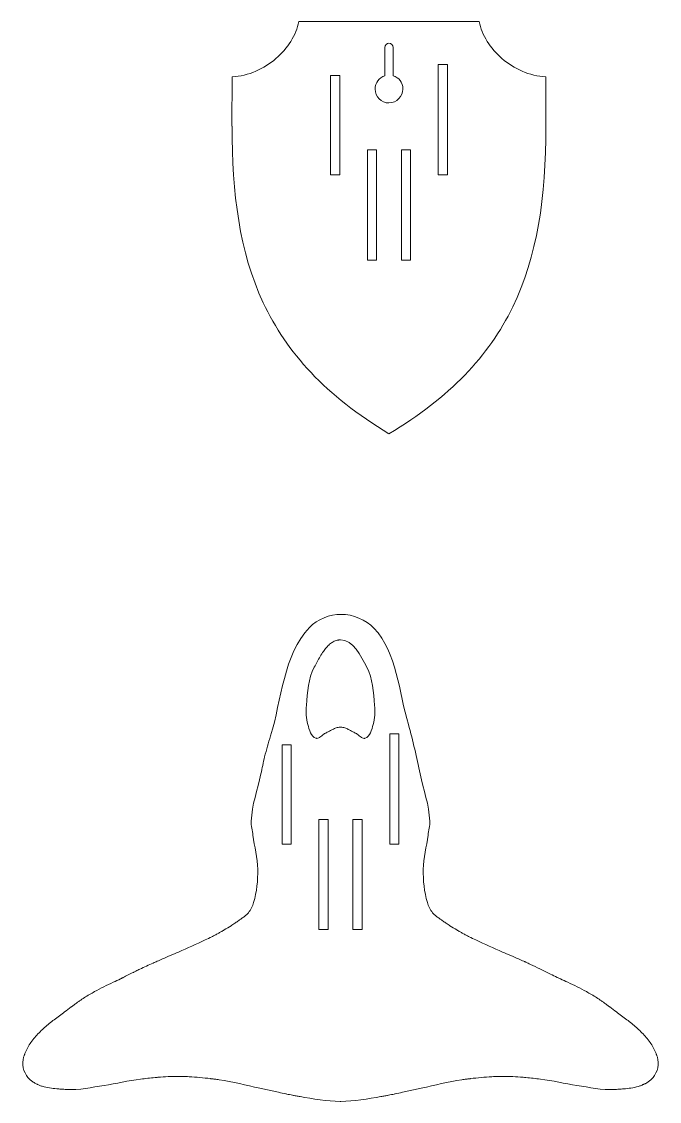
# Model space of a CAD drawing. Header units: centimetres. Extents: x 3.9 to 97.6, y -45.1 to 25.8.
# Drawn here: x 39.12 to 66.83, y -35.71 to 11.22 of the extents above; entities that cross this region are included whole.
import ezdxf

# ---------------------------------------------------------------- set-up
doc = ezdxf.new("R2010")
doc.units = ezdxf.units.CM
doc.header["$MEASUREMENT"] = 0
doc.layers.add('layer 1', color=7, linetype='Continuous')

msp = doc.modelspace()

# ---------------------------------------------------------------- linework, layer by layer
at = {"layer": 'layer 1', "color": 250, "lineweight": 0}
for points, knots in [([(49.62149, -1.00254), (50.63094, -3.16275), (52.32856, -5.03958), (55.08292, -6.70079), (55.08292, -6.70079), (57.72281, -5.10932), (59.41878, -3.3182), (60.45557, -1.18634), (60.45557, -1.18634), (61.52109, 1.00462), (61.90157, 3.57365), (61.90157, 6.6671), (61.90157, 6.6671), (61.90157, 6.6671), (61.90299, 6.6671), (61.90299, 6.6671), (61.90299, 6.6671), (61.90299, 6.6671), (61.89681, 8.81426), (61.89681, 8.81426), (61.89681, 8.81426), (61.18487, 8.85081), (60.51096, 9.16218), (59.99141, 9.60992), (59.99141, 9.60992), (59.48101, 10.0498), (59.11397, 10.62829), (58.99912, 11.21535), (58.99912, 11.21535), (58.99912, 11.21535), (51.16669, 11.21535), (51.16669, 11.21535), (51.16669, 11.21535), (51.05184, 10.6283), (50.68479, 10.0498), (50.1744, 9.60992), (50.1744, 9.60992), (49.65485, 9.16218), (48.98094, 8.85081), (48.269, 8.81426), (48.269, 8.81426), (48.269, 8.81426), (48.26283, 6.6671), (48.26283, 6.6671), (48.26283, 6.6671), (48.26283, 6.6671), (48.26424, 6.6671), (48.26424, 6.6671), (48.26424, 6.6671), (48.26424, 3.7491), (48.58589, 1.21366), (49.62149, -1.00254)], [0, 0, 0, 0, 0.07142857, 0.07142857, 0.07142857, 0.07142857, 0.14285714, 0.14285714, 0.14285714, 0.14285714, 0.21428571, 0.21428571, 0.21428571, 0.21428571, 0.28571429, 0.28571429, 0.28571429, 0.28571429, 0.35714286, 0.35714286, 0.35714286, 0.35714286, 0.42857143, 0.42857143, 0.42857143, 0.42857143, 0.5, 0.5, 0.5, 0.5, 0.57142857, 0.57142857, 0.57142857, 0.57142857, 0.64285714, 0.64285714, 0.64285714, 0.64285714, 0.71428571, 0.71428571, 0.71428571, 0.71428571, 0.78571429, 0.78571429, 0.78571429, 0.78571429, 0.85714286, 0.85714286, 0.85714286, 0.85714286, 1, 1, 1, 1]), ([(55.26378, 8.85792), (55.26378, 8.85792), (55.26378, 10.09119), (55.26378, 10.09119), (55.26378, 10.09119), (55.26378, 10.19066), (55.1824, 10.27205), (55.08292, 10.27205), (55.08292, 10.27205), (54.98347, 10.27205), (54.90207, 10.19066), (54.90207, 10.09119), (54.90207, 10.09119), (54.90207, 10.09119), (54.90207, 8.85792), (54.90207, 8.85792), (54.90207, 8.85792), (54.65751, 8.7811), (54.4801, 8.55264), (54.4801, 8.28271), (54.4801, 8.28271), (54.4801, 7.94979), (54.75, 7.67989), (55.08292, 7.67989), (55.08292, 7.67989), (55.41585, 7.67989), (55.68575, 7.98129), (55.68575, 8.28271), (55.68575, 8.28271), (55.68575, 8.58413), (55.50834, 8.7811), (55.26378, 8.85792)], [0, 0, 0, 0, 0.11111111, 0.11111111, 0.11111111, 0.11111111, 0.22222222, 0.22222222, 0.22222222, 0.22222222, 0.33333333, 0.33333333, 0.33333333, 0.33333333, 0.44444444, 0.44444444, 0.44444444, 0.44444444, 0.55555556, 0.55555556, 0.55555556, 0.55555556, 0.66666667, 0.66666667, 0.66666667, 0.66666667, 0.77777778, 0.77777778, 0.77777778, 0.77777778, 1, 1, 1, 1]), ([(57.62169, 9.35088), (57.62169, 9.35088), (57.62176, 4.5595), (57.62176, 4.5595), (57.62176, 4.5595), (57.62176, 4.5595), (57.2221, 4.5595), (57.2221, 4.5595), (57.2221, 4.5595), (57.2221, 4.5595), (57.22203, 9.35088), (57.22203, 9.35088), (57.22203, 9.35088), (57.22203, 9.35088), (57.62169, 9.35088), (57.62169, 9.35088)], [0, 0, 0, 0, 0.2, 0.2, 0.2, 0.2, 0.4, 0.4, 0.4, 0.4, 0.6, 0.6, 0.6, 0.6, 1, 1, 1, 1]), ([(52.94359, 4.5595), (52.94359, 4.5595), (52.54419, 4.5595), (52.54419, 4.5595), (52.54419, 4.5595), (52.54419, 4.5595), (52.54419, 8.8762), (52.54419, 8.8762), (52.54419, 8.8762), (52.54419, 8.8762), (52.94359, 8.8762), (52.94359, 8.8762), (52.94359, 8.8762), (52.94359, 8.8762), (52.94359, 4.5595), (52.94359, 4.5595)], [0, 0, 0, 0, 0.2, 0.2, 0.2, 0.2, 0.4, 0.4, 0.4, 0.4, 0.6, 0.6, 0.6, 0.6, 1, 1, 1, 1]), ([(54.54435, 5.63758), (54.54435, 5.63758), (54.54442, 0.8462), (54.54442, 0.8462), (54.54442, 0.8462), (54.54442, 0.8462), (54.14476, 0.8462), (54.14476, 0.8462), (54.14476, 0.8462), (54.14476, 0.8462), (54.14468, 5.63758), (54.14468, 5.63758), (54.14468, 5.63758), (54.14468, 5.63758), (54.54435, 5.63758), (54.54435, 5.63758)], [0, 0, 0, 0, 0.2, 0.2, 0.2, 0.2, 0.4, 0.4, 0.4, 0.4, 0.6, 0.6, 0.6, 0.6, 1, 1, 1, 1]), ([(56.02115, 5.63758), (56.02115, 5.63758), (56.02121, 0.8462), (56.02121, 0.8462), (56.02121, 0.8462), (56.02121, 0.8462), (55.62155, 0.8462), (55.62155, 0.8462), (55.62155, 0.8462), (55.62155, 0.8462), (55.62147, 5.63758), (55.62147, 5.63758), (55.62147, 5.63758), (55.62147, 5.63758), (56.02115, 5.63758), (56.02115, 5.63758)], [0, 0, 0, 0, 0.2, 0.2, 0.2, 0.2, 0.4, 0.4, 0.4, 0.4, 0.6, 0.6, 0.6, 0.6, 1, 1, 1, 1])]:
    msp.add_open_spline(points, degree=3, knots=knots, dxfattribs=at)
at = {"layer": 'layer 1', "lineweight": 9}
for points, knots in [([(60.98769, -29.6389), (60.98769, -29.6389), (60.991, -29.64045), (60.991, -29.64045), (60.991, -29.64045), (60.9764, -29.63398), (60.96173, -29.62751), (60.94707, -29.62102), (60.94707, -29.62102), (60.86636, -29.58561), (60.78559, -29.55034), (60.70462, -29.51538), (60.70462, -29.51538), (60.47339, -29.41553), (60.24169, -29.31668), (60.01026, -29.2173), (60.01026, -29.2173), (59.62148, -29.05001), (59.23364, -28.87991), (58.85256, -28.69552), (58.85256, -28.69552), (58.75794, -28.64976), (58.66378, -28.60313), (58.57017, -28.55541), (58.57017, -28.55541), (58.52346, -28.53162), (58.47696, -28.50749), (58.43053, -28.48322), (58.43053, -28.48322), (58.38416, -28.45895), (58.33806, -28.43422), (58.29203, -28.40941), (58.29203, -28.40941), (58.25215, -28.38771), (58.21234, -28.36588), (58.17287, -28.34351), (58.17287, -28.34351), (58.12312, -28.31539), (58.07365, -28.2868), (58.02457, -28.25767), (58.02457, -28.25767), (57.92576, -28.19907), (57.82822, -28.13844), (57.73177, -28.07605), (57.73177, -28.07605), (57.67723, -28.04077), (57.62309, -28.00488), (57.56928, -27.96845), (57.56928, -27.96845), (57.54718, -27.95351), (57.52522, -27.93844), (57.50325, -27.92337), (57.50325, -27.92337), (57.45641, -27.89119), (57.41004, -27.85841), (57.36374, -27.82543), (57.36374, -27.82543), (57.32967, -27.8013), (57.29527, -27.77757), (57.2608, -27.75392), (57.2608, -27.75392), (57.23897, -27.73898), (57.21734, -27.72384), (57.19591, -27.70849), (57.19591, -27.70849), (57.15739, -27.68099), (57.11954, -27.65239), (57.08351, -27.62164), (57.08351, -27.62164), (57.06377, -27.60474), (57.04458, -27.5871), (57.02619, -27.56865), (57.02619, -27.56865), (57.01707, -27.55953), (57.00821, -27.55013), (56.99956, -27.54046), (56.99956, -27.54046), (56.99084, -27.53093), (56.9826, -27.521), (56.97442, -27.511), (56.97442, -27.511), (56.87053, -27.3819), (56.79787, -27.22049), (56.74981, -27.06185), (56.74981, -27.06185), (56.61132, -26.60433), (56.56631, -26.10247), (56.57016, -25.6244), (56.57016, -25.6244), (56.57414, -25.13038), (56.71527, -24.6319), (56.77976, -24.14206), (56.77976, -24.14206), (56.80639, -23.93977), (56.86282, -23.73206), (56.85465, -23.52821), (56.85465, -23.52821), (56.82693, -22.83783), (56.58448, -22.15151), (56.43538, -21.47682), (56.43538, -21.47682), (56.27864, -20.76773), (56.13277, -20.032), (55.92629, -19.33568), (55.92629, -19.33568), (55.50871, -17.92722), (55.43855, -16.21048), (54.42901, -15.14322), (54.42901, -15.14322), (54.07896, -14.77323), (53.51586, -14.54606), (53.00657, -14.5443), (53.00657, -14.5443), (52.51471, -14.54261), (51.96851, -14.75735), (51.629, -15.11328), (51.629, -15.11328), (50.48773, -16.30984), (50.42426, -18.24963), (49.93706, -19.82984), (49.93706, -19.82984), (49.84548, -20.12697), (49.75998, -20.42964), (49.67893, -20.73528), (49.67893, -20.73528), (49.62432, -20.98443), (49.57154, -21.23221), (49.51746, -21.47682), (49.51746, -21.47682), (49.36836, -22.15151), (49.12591, -22.83783), (49.09819, -23.52821), (49.09819, -23.52821), (49.09002, -23.73206), (49.14645, -23.93977), (49.17309, -24.14206), (49.17309, -24.14206), (49.23757, -24.6319), (49.3787, -25.13038), (49.38269, -25.6244), (49.38269, -25.6244), (49.38654, -26.10247), (49.34152, -26.60433), (49.20303, -27.06185), (49.20303, -27.06185), (49.15504, -27.22049), (49.08231, -27.3819), (48.97842, -27.511), (48.97842, -27.511), (48.97025, -27.521), (48.962, -27.53093), (48.95335, -27.54046), (48.95335, -27.54046), (48.94463, -27.55013), (48.93577, -27.55953), (48.92665, -27.56865), (48.92665, -27.56865), (48.90833, -27.5871), (48.88914, -27.60474), (48.86933, -27.62164), (48.86933, -27.62164), (48.8333, -27.65239), (48.79546, -27.68099), (48.75693, -27.70849), (48.75693, -27.70849), (48.73537, -27.7237), (48.71374, -27.73884), (48.69204, -27.75392), (48.69204, -27.75392), (48.65764, -27.77757), (48.62317, -27.8013), (48.5891, -27.82543), (48.5891, -27.82543), (48.54287, -27.85841), (48.49643, -27.89119), (48.44959, -27.92337), (48.44959, -27.92337), (48.42763, -27.93837), (48.40559, -27.95344), (48.38356, -27.96845), (48.38356, -27.96845), (48.32976, -28.00488), (48.27561, -28.04077), (48.22107, -28.07605), (48.22107, -28.07605), (48.12462, -28.13844), (48.02708, -28.19907), (47.92833, -28.25767), (47.92833, -28.25767), (47.87919, -28.2868), (47.82972, -28.31539), (47.78004, -28.34351), (47.78004, -28.34351), (47.7405, -28.36588), (47.70069, -28.38771), (47.66081, -28.40941), (47.66081, -28.40941), (47.61478, -28.43422), (47.56868, -28.45895), (47.52231, -28.48322), (47.52231, -28.48322), (47.47588, -28.50749), (47.42938, -28.53162), (47.38267, -28.55541), (47.38267, -28.55541), (47.28906, -28.60313), (47.19491, -28.64976), (47.10028, -28.69552), (47.10028, -28.69552), (46.7192, -28.87991), (46.33143, -29.05001), (45.94258, -29.2173), (45.94258, -29.2173), (45.71115, -29.31668), (45.47945, -29.41553), (45.24822, -29.51538), (45.24822, -29.51538), (45.16731, -29.55034), (45.08654, -29.58561), (45.00577, -29.62102), (45.00577, -29.62102), (44.94819, -29.6465), (44.8906, -29.67197), (44.83301, -29.69746), (44.83301, -29.69746), (44.64058, -29.78326), (44.4491, -29.8711), (44.25916, -29.96243), (44.25916, -29.96243), (44.20252, -29.98968), (44.14602, -30.01727), (44.08965, -30.04518), (44.08965, -30.04518), (44.05214, -30.06374), (44.01475, -30.08252), (43.97738, -30.10139), (43.97738, -30.10139), (43.82881, -30.17671), (43.68032, -30.25234), (43.53243, -30.32893), (43.53243, -30.32893), (43.52101, -30.33482), (43.50965, -30.34073), (43.49829, -30.34662), (43.49829, -30.34662), (43.49823, -30.34665), (43.49816, -30.34667), (43.49809, -30.3467), (43.49809, -30.3467), (43.47227, -30.35871), (43.44645, -30.3708), (43.42063, -30.38284), (43.42063, -30.38284), (43.31587, -30.43155), (43.21137, -30.48064), (43.10694, -30.53004), (43.10694, -30.53004), (42.83293, -30.65994), (42.56061, -30.79375), (42.29484, -30.93984), (42.29484, -30.93984), (42.14418, -31.02261), (41.99582, -31.10931), (41.8507, -31.20146), (41.8507, -31.20146), (41.77858, -31.24729), (41.70727, -31.29444), (41.63698, -31.34311), (41.63698, -31.34311), (41.60197, -31.36737), (41.56723, -31.39206), (41.53269, -31.41706), (41.53269, -31.41706), (41.49125, -31.44703), (41.45043, -31.47779), (41.40988, -31.50886), (41.40988, -31.50886), (41.37689, -31.53413), (41.34391, -31.5594), (41.31065, -31.58438), (41.31065, -31.58438), (41.30085, -31.59177), (41.29105, -31.59916), (41.28118, -31.60655), (41.28118, -31.60655), (41.18567, -31.67824), (41.08943, -31.74897), (40.99318, -31.81967), (40.99318, -31.81967), (40.84123, -31.93133), (40.68936, -32.04307), (40.54005, -32.15832), (40.54005, -32.15832), (40.46861, -32.2135), (40.3977, -32.26947), (40.32781, -32.32663), (40.32781, -32.32663), (40.18973, -32.43956), (40.05508, -32.55707), (39.92775, -32.68209), (39.92775, -32.68209), (39.79831, -32.80914), (39.67624, -32.94414), (39.56802, -33.08973), (39.56802, -33.08973), (39.46346, -33.23034), (39.37194, -33.38107), (39.30165, -33.54179), (39.30165, -33.54179), (39.29307, -33.56175), (39.28448, -33.58171), (39.27651, -33.60193), (39.27651, -33.60193), (39.26988, -33.61878), (39.26333, -33.63568), (39.2571, -33.65265), (39.2571, -33.65265), (39.25204, -33.66662), (39.24704, -33.68059), (39.2423, -33.69469), (39.2423, -33.69469), (39.24129, -33.69778), (39.24021, -33.70087), (39.2392, -33.70396), (39.2392, -33.70396), (39.23264, -33.72368), (39.22635, -33.74348), (39.22047, -33.76339), (39.22047, -33.76339), (39.21453, -33.78338), (39.20898, -33.80346), (39.20371, -33.82364), (39.20371, -33.82364), (39.19736, -33.84798), (39.19175, -33.87248), (39.18634, -33.89706), (39.18634, -33.89706), (39.12341, -34.1904), (39.25893, -34.55339), (39.47833, -34.75803), (39.47833, -34.75803), (39.49665, -34.7749), (39.51537, -34.79138), (39.53484, -34.8069), (39.53484, -34.8069), (39.55424, -34.82238), (39.57411, -34.83718), (39.59445, -34.85128), (39.59445, -34.85128), (39.63872, -34.88181), (39.68516, -34.90903), (39.73322, -34.93316), (39.73322, -34.93316), (39.75086, -34.9419), (39.7685, -34.95043), (39.78648, -34.95842), (39.78648, -34.95842), (39.79608, -34.96267), (39.80567, -34.96687), (39.81534, -34.97094), (39.81534, -34.97094), (39.8173, -34.97176), (39.81926, -34.97255), (39.82122, -34.97334), (39.82122, -34.97334), (39.82251, -34.974), (39.82379, -34.97467), (39.82507, -34.9753), (39.82507, -34.9753), (39.84305, -34.98425), (39.86123, -34.99262), (39.87962, -35.00072), (39.87962, -35.00072), (39.92477, -35.02044), (39.971, -35.03761), (40.01797, -35.05263), (40.01797, -35.05263), (40.12295, -35.08619), (40.23096, -35.10926), (40.33978, -35.12645), (40.33978, -35.12645), (40.44258, -35.14269), (40.54627, -35.15359), (40.64995, -35.16225), (40.64995, -35.16225), (40.71004, -35.16727), (40.7702, -35.1715), (40.83035, -35.17545), (40.83035, -35.17545), (40.91362, -35.18092), (40.99689, -35.18612), (41.0801, -35.19225), (41.0801, -35.19225), (41.61799, -35.23262), (42.17054, -35.0874), (42.70464, -35.01255), (42.70464, -35.01255), (43.23077, -34.93886), (43.76447, -34.80703), (44.29188, -34.74306), (44.29188, -34.74306), (44.50046, -34.71785), (44.70925, -34.69368), (44.91851, -34.67396), (44.91851, -34.67396), (44.94839, -34.6713), (44.97827, -34.66863), (45.00821, -34.66596), (45.00821, -34.66596), (45.05802, -34.66158), (45.10784, -34.65741), (45.15772, -34.65329), (45.15772, -34.65329), (45.3027, -34.64207), (45.44782, -34.63336), (45.59314, -34.62821), (45.59314, -34.62821), (45.65262, -34.62612), (45.7121, -34.62465), (45.77164, -34.6238), (45.77164, -34.6238), (45.82241, -34.62306), (45.87317, -34.623), (45.92393, -34.62327), (45.92393, -34.62327), (46.00233, -34.62393), (46.08074, -34.62524), (46.15908, -34.62768), (46.15908, -34.62768), (46.23789, -34.63013), (46.3167, -34.63339), (46.39551, -34.6375), (46.39551, -34.6375), (46.5538, -34.64577), (46.71197, -34.65733), (46.86993, -34.67172), (46.86993, -34.67172), (47.02133, -34.68551), (47.17247, -34.70187), (47.3234, -34.72045), (47.3234, -34.72045), (47.33103, -34.72141), (47.33874, -34.72239), (47.34644, -34.72333), (47.34644, -34.72333), (47.35394, -34.72408), (47.36145, -34.72484), (47.36895, -34.7256), (47.36895, -34.7256), (47.41775, -34.73057), (47.46649, -34.73593), (47.51529, -34.74156), (47.51529, -34.74156), (47.57896, -34.74889), (47.64256, -34.757), (47.70603, -34.7655), (47.70603, -34.7655), (48.2938, -34.84505), (48.88488, -35.01105), (49.46542, -35.13234), (49.46542, -35.13234), (49.55612, -35.15143), (49.64676, -35.17083), (49.73727, -35.19079), (49.73727, -35.19079), (49.9199, -35.23103), (50.10219, -35.27243), (50.28468, -35.31299), (50.28468, -35.31299), (50.39188, -35.33678), (50.49908, -35.36019), (50.60655, -35.38285), (50.60655, -35.38285), (50.61081, -35.38375), (50.63183, -35.38815), (50.64176, -35.39024), (50.64176, -35.39024), (50.72254, -35.40722), (50.80628, -35.42403), (50.88874, -35.44009), (50.88874, -35.44009), (50.94349, -35.4507), (50.99831, -35.46095), (51.05312, -35.47087), (51.05312, -35.47087), (51.1078, -35.48075), (51.16249, -35.4901), (51.21724, -35.49918), (51.21724, -35.49918), (51.78939, -35.59328), (52.38182, -35.70974), (52.96162, -35.70882), (52.96162, -35.70882), (52.96162, -35.70882), (52.9619, -35.70882), (52.9619, -35.70882), (52.9619, -35.70882), (52.96789, -35.70879), (52.97388, -35.70874), (52.97987, -35.70868), (52.97987, -35.70868), (52.98365, -35.70874), (52.98744, -35.70876), (52.99122, -35.70882), (52.99122, -35.70882), (53.57102, -35.70974), (54.16352, -35.59328), (54.73561, -35.49918), (54.73561, -35.49918), (54.79036, -35.4901), (54.8451, -35.48075), (54.89972, -35.47087), (54.89972, -35.47087), (54.9546, -35.46095), (55.00942, -35.4507), (55.06417, -35.44009), (55.06417, -35.44009), (55.14656, -35.42403), (55.23037, -35.40722), (55.31114, -35.39024), (55.31114, -35.39024), (55.32284, -35.38778), (55.34041, -35.38409), (55.34636, -35.38285), (55.34636, -35.38285), (55.45376, -35.36019), (55.56103, -35.33678), (55.66816, -35.31299), (55.66816, -35.31299), (55.85065, -35.27243), (56.03301, -35.23103), (56.21557, -35.19079), (56.21557, -35.19079), (56.30608, -35.17083), (56.39672, -35.15143), (56.48743, -35.13234), (56.48743, -35.13234), (57.06796, -35.01105), (57.65904, -34.84505), (58.24682, -34.7655), (58.24682, -34.7655), (58.31028, -34.757), (58.37388, -34.74889), (58.43756, -34.74156), (58.43756, -34.74156), (58.48636, -34.73593), (58.53509, -34.73057), (58.58396, -34.7256), (58.58396, -34.7256), (58.59139, -34.72484), (58.59896, -34.7241), (58.60646, -34.72333), (58.60646, -34.72333), (58.6141, -34.72239), (58.62181, -34.72141), (58.62944, -34.72045), (58.62944, -34.72045), (58.78038, -34.70185), (58.93151, -34.68551), (59.08291, -34.67172), (59.08291, -34.67172), (59.24087, -34.65733), (59.39903, -34.64577), (59.55734, -34.6375), (59.55734, -34.6375), (59.63615, -34.63339), (59.71496, -34.63013), (59.79377, -34.62768), (59.79377, -34.62768), (59.87217, -34.62524), (59.95058, -34.62393), (60.02891, -34.62327), (60.02891, -34.62327), (60.07967, -34.623), (60.13043, -34.62306), (60.18119, -34.6238), (60.18119, -34.6238), (60.24074, -34.62465), (60.30023, -34.62612), (60.3597, -34.62821), (60.3597, -34.62821), (60.50503, -34.63336), (60.65014, -34.64207), (60.79512, -34.65329), (60.79512, -34.65329), (60.87488, -34.65981), (60.95464, -34.66675), (61.03433, -34.67396), (61.03433, -34.67396), (61.24359, -34.69368), (61.45238, -34.71785), (61.66103, -34.74306), (61.66103, -34.74306), (62.18837, -34.80703), (62.72207, -34.93886), (63.2482, -35.01255), (63.2482, -35.01255), (63.7823, -35.0874), (64.33485, -35.23262), (64.87274, -35.19225), (64.87274, -35.19225), (64.93898, -35.18736), (65.00529, -35.18303), (65.07159, -35.17878), (65.07159, -35.17878), (65.14006, -35.17437), (65.2086, -35.16983), (65.277, -35.16436), (65.277, -35.16436), (65.38076, -35.15608), (65.4845, -35.14575), (65.58745, -35.13039), (65.58745, -35.13039), (65.69667, -35.11407), (65.80529, -35.09213), (65.91107, -35.06005), (65.91107, -35.06005), (65.95453, -35.04688), (65.99738, -35.03193), (66.03943, -35.01493), (66.03943, -35.01493), (66.06518, -35.00434), (66.0908, -34.99338), (66.11587, -34.98113), (66.11587, -34.98113), (66.12006, -34.9791), (66.12418, -34.97706), (66.12838, -34.97501), (66.12838, -34.97501), (66.12973, -34.97432), (66.13101, -34.97365), (66.13237, -34.97297), (66.13237, -34.97297), (66.14764, -34.9664), (66.16291, -34.95975), (66.17826, -34.95306), (66.17826, -34.95306), (66.1959, -34.94493), (66.21334, -34.9363), (66.23071, -34.92751), (66.23071, -34.92751), (66.27478, -34.9048), (66.31756, -34.87946), (66.35839, -34.85128), (66.35839, -34.85128), (66.37873, -34.83718), (66.3986, -34.82238), (66.418, -34.8069), (66.418, -34.8069), (66.43747, -34.79138), (66.45619, -34.7749), (66.47451, -34.75803), (66.47451, -34.75803), (66.69391, -34.55339), (66.82943, -34.1904), (66.7665, -33.89706), (66.7665, -33.89706), (66.76109, -33.87248), (66.75548, -33.84798), (66.74913, -33.82364), (66.74913, -33.82364), (66.74386, -33.80346), (66.73832, -33.78338), (66.73237, -33.76339), (66.73237, -33.76339), (66.72649, -33.74348), (66.7202, -33.72368), (66.71365, -33.70396), (66.71365, -33.70396), (66.71263, -33.70087), (66.71155, -33.69778), (66.71054, -33.69469), (66.71054, -33.69469), (66.7058, -33.68062), (66.7008, -33.66662), (66.69573, -33.65265), (66.69573, -33.65265), (66.68951, -33.63568), (66.68302, -33.61878), (66.67633, -33.60193), (66.67633, -33.60193), (66.66836, -33.58171), (66.65977, -33.56175), (66.65119, -33.54179), (66.65119, -33.54179), (66.5809, -33.38107), (66.48938, -33.23034), (66.38482, -33.08973), (66.38482, -33.08973), (66.2766, -32.94414), (66.15453, -32.80914), (66.0251, -32.68209), (66.0251, -32.68209), (65.89776, -32.55707), (65.76312, -32.43956), (65.62503, -32.32663), (65.62503, -32.32663), (65.55514, -32.26947), (65.48424, -32.2135), (65.41279, -32.15832), (65.41279, -32.15832), (65.26349, -32.04307), (65.11161, -31.93133), (64.95966, -31.81967), (64.95966, -31.81967), (64.86342, -31.74897), (64.76717, -31.67824), (64.67166, -31.60655), (64.67166, -31.60655), (64.66193, -31.59924), (64.65219, -31.5919), (64.64246, -31.58456), (64.64246, -31.58456), (64.60914, -31.55953), (64.57608, -31.53418), (64.54297, -31.50886), (64.54297, -31.50886), (64.50241, -31.47779), (64.46159, -31.44703), (64.42015, -31.41706), (64.42015, -31.41706), (64.38561, -31.39206), (64.35087, -31.36737), (64.31586, -31.34311), (64.31586, -31.34311), (64.24557, -31.29444), (64.17433, -31.24729), (64.10214, -31.20146), (64.10214, -31.20146), (63.95709, -31.10931), (63.80866, -31.02261), (63.658, -30.93984), (63.658, -30.93984), (63.39223, -30.79375), (63.11991, -30.65994), (62.84589, -30.53004), (62.84589, -30.53004), (62.74154, -30.48064), (62.63697, -30.43155), (62.53221, -30.38284), (62.53221, -30.38284), (62.50659, -30.37091), (62.48104, -30.35895), (62.45542, -30.34702), (62.45542, -30.34702), (62.43528, -30.33761), (62.41507, -30.32821), (62.39486, -30.31879), (62.39486, -30.31879), (62.29814, -30.2738), (62.19344, -30.22453), (62.09287, -30.17711), (62.09287, -30.17711), (62.01514, -30.14031), (61.93761, -30.10315), (61.86029, -30.06559), (61.86029, -30.06559), (61.78344, -30.02823), (61.70699, -29.99013), (61.63068, -29.95166), (61.63068, -29.95166), (61.49759, -29.88444), (61.3639, -29.81835), (61.22939, -29.75375), (61.22939, -29.75375), (61.16261, -29.72188), (61.09584, -29.69001), (61.02892, -29.65838), (61.02892, -29.65838), (61.0152, -29.65188), (61.00148, -29.64542), (60.98776, -29.63892), (60.98776, -29.63892), (60.98783, -29.63895), (60.98776, -29.63892), (60.98769, -29.6389)], [0, 0, 0, 0, 0.00512821, 0.00512821, 0.00512821, 0.00512821, 0.01025641, 0.01025641, 0.01025641, 0.01025641, 0.01538462, 0.01538462, 0.01538462, 0.01538462, 0.02051282, 0.02051282, 0.02051282, 0.02051282, 0.02564103, 0.02564103, 0.02564103, 0.02564103, 0.03076923, 0.03076923, 0.03076923, 0.03076923, 0.03589744, 0.03589744, 0.03589744, 0.03589744, 0.04102564, 0.04102564, 0.04102564, 0.04102564, 0.04615385, 0.04615385, 0.04615385, 0.04615385, 0.05128205, 0.05128205, 0.05128205, 0.05128205, 0.05641026, 0.05641026, 0.05641026, 0.05641026, 0.06153846, 0.06153846, 0.06153846, 0.06153846, 0.06666667, 0.06666667, 0.06666667, 0.06666667, 0.07179487, 0.07179487, 0.07179487, 0.07179487, 0.07692308, 0.07692308, 0.07692308, 0.07692308, 0.08205128, 0.08205128, 0.08205128, 0.08205128, 0.08717949, 0.08717949, 0.08717949, 0.08717949, 0.09230769, 0.09230769, 0.09230769, 0.09230769, 0.0974359, 0.0974359, 0.0974359, 0.0974359, 0.1025641, 0.1025641, 0.1025641, 0.1025641, 0.10769231, 0.10769231, 0.10769231, 0.10769231, 0.11282051, 0.11282051, 0.11282051, 0.11282051, 0.11794872, 0.11794872, 0.11794872, 0.11794872, 0.12307692, 0.12307692, 0.12307692, 0.12307692, 0.12820513, 0.12820513, 0.12820513, 0.12820513, 0.13333333, 0.13333333, 0.13333333, 0.13333333, 0.13846154, 0.13846154, 0.13846154, 0.13846154, 0.14358974, 0.14358974, 0.14358974, 0.14358974, 0.14871795, 0.14871795, 0.14871795, 0.14871795, 0.15384615, 0.15384615, 0.15384615, 0.15384615, 0.15897436, 0.15897436, 0.15897436, 0.15897436, 0.16410256, 0.16410256, 0.16410256, 0.16410256, 0.16923077, 0.16923077, 0.16923077, 0.16923077, 0.17435897, 0.17435897, 0.17435897, 0.17435897, 0.17948718, 0.17948718, 0.17948718, 0.17948718, 0.18461538, 0.18461538, 0.18461538, 0.18461538, 0.18974359, 0.18974359, 0.18974359, 0.18974359, 0.19487179, 0.19487179, 0.19487179, 0.19487179, 0.2, 0.2, 0.2, 0.2, 0.20512821, 0.20512821, 0.20512821, 0.20512821, 0.21025641, 0.21025641, 0.21025641, 0.21025641, 0.21538462, 0.21538462, 0.21538462, 0.21538462, 0.22051282, 0.22051282, 0.22051282, 0.22051282, 0.22564103, 0.22564103, 0.22564103, 0.22564103, 0.23076923, 0.23076923, 0.23076923, 0.23076923, 0.23589744, 0.23589744, 0.23589744, 0.23589744, 0.24102564, 0.24102564, 0.24102564, 0.24102564, 0.24615385, 0.24615385, 0.24615385, 0.24615385, 0.25128205, 0.25128205, 0.25128205, 0.25128205, 0.25641026, 0.25641026, 0.25641026, 0.25641026, 0.26153846, 0.26153846, 0.26153846, 0.26153846, 0.26666667, 0.26666667, 0.26666667, 0.26666667, 0.27179487, 0.27179487, 0.27179487, 0.27179487, 0.27692308, 0.27692308, 0.27692308, 0.27692308, 0.28205128, 0.28205128, 0.28205128, 0.28205128, 0.28717949, 0.28717949, 0.28717949, 0.28717949, 0.29230769, 0.29230769, 0.29230769, 0.29230769, 0.2974359, 0.2974359, 0.2974359, 0.2974359, 0.3025641, 0.3025641, 0.3025641, 0.3025641, 0.30769231, 0.30769231, 0.30769231, 0.30769231, 0.31282051, 0.31282051, 0.31282051, 0.31282051, 0.31794872, 0.31794872, 0.31794872, 0.31794872, 0.32307692, 0.32307692, 0.32307692, 0.32307692, 0.32820513, 0.32820513, 0.32820513, 0.32820513, 0.33333333, 0.33333333, 0.33333333, 0.33333333, 0.33846154, 0.33846154, 0.33846154, 0.33846154, 0.34358974, 0.34358974, 0.34358974, 0.34358974, 0.34871795, 0.34871795, 0.34871795, 0.34871795, 0.35384615, 0.35384615, 0.35384615, 0.35384615, 0.35897436, 0.35897436, 0.35897436, 0.35897436, 0.36410256, 0.36410256, 0.36410256, 0.36410256, 0.36923077, 0.36923077, 0.36923077, 0.36923077, 0.37435897, 0.37435897, 0.37435897, 0.37435897, 0.37948718, 0.37948718, 0.37948718, 0.37948718, 0.38461538, 0.38461538, 0.38461538, 0.38461538, 0.38974359, 0.38974359, 0.38974359, 0.38974359, 0.39487179, 0.39487179, 0.39487179, 0.39487179, 0.4, 0.4, 0.4, 0.4, 0.40512821, 0.40512821, 0.40512821, 0.40512821, 0.41025641, 0.41025641, 0.41025641, 0.41025641, 0.41538462, 0.41538462, 0.41538462, 0.41538462, 0.42051282, 0.42051282, 0.42051282, 0.42051282, 0.42564103, 0.42564103, 0.42564103, 0.42564103, 0.43076923, 0.43076923, 0.43076923, 0.43076923, 0.43589744, 0.43589744, 0.43589744, 0.43589744, 0.44102564, 0.44102564, 0.44102564, 0.44102564, 0.44615385, 0.44615385, 0.44615385, 0.44615385, 0.45128205, 0.45128205, 0.45128205, 0.45128205, 0.45641026, 0.45641026, 0.45641026, 0.45641026, 0.46153846, 0.46153846, 0.46153846, 0.46153846, 0.46666667, 0.46666667, 0.46666667, 0.46666667, 0.47179487, 0.47179487, 0.47179487, 0.47179487, 0.47692308, 0.47692308, 0.47692308, 0.47692308, 0.48205128, 0.48205128, 0.48205128, 0.48205128, 0.48717949, 0.48717949, 0.48717949, 0.48717949, 0.49230769, 0.49230769, 0.49230769, 0.49230769, 0.4974359, 0.4974359, 0.4974359, 0.4974359, 0.5025641, 0.5025641, 0.5025641, 0.5025641, 0.50769231, 0.50769231, 0.50769231, 0.50769231, 0.51282051, 0.51282051, 0.51282051, 0.51282051, 0.51794872, 0.51794872, 0.51794872, 0.51794872, 0.52307692, 0.52307692, 0.52307692, 0.52307692, 0.52820513, 0.52820513, 0.52820513, 0.52820513, 0.53333333, 0.53333333, 0.53333333, 0.53333333, 0.53846154, 0.53846154, 0.53846154, 0.53846154, 0.54358974, 0.54358974, 0.54358974, 0.54358974, 0.54871795, 0.54871795, 0.54871795, 0.54871795, 0.55384615, 0.55384615, 0.55384615, 0.55384615, 0.55897436, 0.55897436, 0.55897436, 0.55897436, 0.56410256, 0.56410256, 0.56410256, 0.56410256, 0.56923077, 0.56923077, 0.56923077, 0.56923077, 0.57435897, 0.57435897, 0.57435897, 0.57435897, 0.57948718, 0.57948718, 0.57948718, 0.57948718, 0.58461538, 0.58461538, 0.58461538, 0.58461538, 0.58974359, 0.58974359, 0.58974359, 0.58974359, 0.59487179, 0.59487179, 0.59487179, 0.59487179, 0.6, 0.6, 0.6, 0.6, 0.60512821, 0.60512821, 0.60512821, 0.60512821, 0.61025641, 0.61025641, 0.61025641, 0.61025641, 0.61538462, 0.61538462, 0.61538462, 0.61538462, 0.62051282, 0.62051282, 0.62051282, 0.62051282, 0.62564103, 0.62564103, 0.62564103, 0.62564103, 0.63076923, 0.63076923, 0.63076923, 0.63076923, 0.63589744, 0.63589744, 0.63589744, 0.63589744, 0.64102564, 0.64102564, 0.64102564, 0.64102564, 0.64615385, 0.64615385, 0.64615385, 0.64615385, 0.65128205, 0.65128205, 0.65128205, 0.65128205, 0.65641026, 0.65641026, 0.65641026, 0.65641026, 0.66153846, 0.66153846, 0.66153846, 0.66153846, 0.66666667, 0.66666667, 0.66666667, 0.66666667, 0.67179487, 0.67179487, 0.67179487, 0.67179487, 0.67692308, 0.67692308, 0.67692308, 0.67692308, 0.68205128, 0.68205128, 0.68205128, 0.68205128, 0.68717949, 0.68717949, 0.68717949, 0.68717949, 0.69230769, 0.69230769, 0.69230769, 0.69230769, 0.6974359, 0.6974359, 0.6974359, 0.6974359, 0.7025641, 0.7025641, 0.7025641, 0.7025641, 0.70769231, 0.70769231, 0.70769231, 0.70769231, 0.71282051, 0.71282051, 0.71282051, 0.71282051, 0.71794872, 0.71794872, 0.71794872, 0.71794872, 0.72307692, 0.72307692, 0.72307692, 0.72307692, 0.72820513, 0.72820513, 0.72820513, 0.72820513, 0.73333333, 0.73333333, 0.73333333, 0.73333333, 0.73846154, 0.73846154, 0.73846154, 0.73846154, 0.74358974, 0.74358974, 0.74358974, 0.74358974, 0.74871795, 0.74871795, 0.74871795, 0.74871795, 0.75384615, 0.75384615, 0.75384615, 0.75384615, 0.75897436, 0.75897436, 0.75897436, 0.75897436, 0.76410256, 0.76410256, 0.76410256, 0.76410256, 0.76923077, 0.76923077, 0.76923077, 0.76923077, 0.77435897, 0.77435897, 0.77435897, 0.77435897, 0.77948718, 0.77948718, 0.77948718, 0.77948718, 0.78461538, 0.78461538, 0.78461538, 0.78461538, 0.78974359, 0.78974359, 0.78974359, 0.78974359, 0.79487179, 0.79487179, 0.79487179, 0.79487179, 0.8, 0.8, 0.8, 0.8, 0.80512821, 0.80512821, 0.80512821, 0.80512821, 0.81025641, 0.81025641, 0.81025641, 0.81025641, 0.81538462, 0.81538462, 0.81538462, 0.81538462, 0.82051282, 0.82051282, 0.82051282, 0.82051282, 0.82564103, 0.82564103, 0.82564103, 0.82564103, 0.83076923, 0.83076923, 0.83076923, 0.83076923, 0.83589744, 0.83589744, 0.83589744, 0.83589744, 0.84102564, 0.84102564, 0.84102564, 0.84102564, 0.84615385, 0.84615385, 0.84615385, 0.84615385, 0.85128205, 0.85128205, 0.85128205, 0.85128205, 0.85641026, 0.85641026, 0.85641026, 0.85641026, 0.86153846, 0.86153846, 0.86153846, 0.86153846, 0.86666667, 0.86666667, 0.86666667, 0.86666667, 0.87179487, 0.87179487, 0.87179487, 0.87179487, 0.87692308, 0.87692308, 0.87692308, 0.87692308, 0.88205128, 0.88205128, 0.88205128, 0.88205128, 0.88717949, 0.88717949, 0.88717949, 0.88717949, 0.89230769, 0.89230769, 0.89230769, 0.89230769, 0.8974359, 0.8974359, 0.8974359, 0.8974359, 0.9025641, 0.9025641, 0.9025641, 0.9025641, 0.90769231, 0.90769231, 0.90769231, 0.90769231, 0.91282051, 0.91282051, 0.91282051, 0.91282051, 0.91794872, 0.91794872, 0.91794872, 0.91794872, 0.92307692, 0.92307692, 0.92307692, 0.92307692, 0.92820513, 0.92820513, 0.92820513, 0.92820513, 0.93333333, 0.93333333, 0.93333333, 0.93333333, 0.93846154, 0.93846154, 0.93846154, 0.93846154, 0.94358974, 0.94358974, 0.94358974, 0.94358974, 0.94871795, 0.94871795, 0.94871795, 0.94871795, 0.95384615, 0.95384615, 0.95384615, 0.95384615, 0.95897436, 0.95897436, 0.95897436, 0.95897436, 0.96410256, 0.96410256, 0.96410256, 0.96410256, 0.96923077, 0.96923077, 0.96923077, 0.96923077, 0.97435897, 0.97435897, 0.97435897, 0.97435897, 0.97948718, 0.97948718, 0.97948718, 0.97948718, 0.98461538, 0.98461538, 0.98461538, 0.98461538, 0.98974359, 0.98974359, 0.98974359, 0.98974359, 1, 1, 1, 1]), ([(52.97669, -15.65232), (53.51789, -15.65036), (53.86159, -16.35607), (54.11418, -16.83516), (54.11418, -16.83516), (54.37541, -17.33067), (54.42138, -17.93831), (54.45862, -18.49722), (54.45862, -18.49722), (54.477, -18.774), (54.48234, -19.0712), (54.39873, -19.33568), (54.39873, -19.33568), (54.33, -19.55285), (54.26254, -19.86634), (54.04307, -19.92717), (54.04307, -19.92717), (54.03854, -19.92832), (54.03401, -19.92947), (54.02935, -19.93028), (54.02935, -19.93028), (54.02043, -19.9319), (54.01144, -19.93271), (54.00238, -19.93271), (54.00238, -19.93271), (53.97521, -19.93271), (53.94858, -19.92514), (53.92404, -19.91379), (53.92404, -19.91379), (53.9041, -19.90453), (53.88525, -19.89304), (53.8672, -19.88046), (53.8672, -19.88046), (53.83908, -19.86093), (53.81272, -19.83903), (53.78643, -19.81713), (53.78643, -19.81713), (53.75791, -19.79334), (53.72945, -19.76934), (53.6991, -19.74778), (53.6991, -19.74778), (53.68876, -19.74048), (53.67815, -19.73359), (53.66733, -19.72703), (53.66733, -19.72703), (53.65692, -19.72075), (53.64604, -19.7152), (53.63509, -19.71007), (53.63509, -19.71007), (53.6207, -19.70344), (53.60637, -19.69675), (53.59217, -19.68979), (53.59217, -19.68979), (53.56318, -19.67566), (53.53452, -19.66086), (53.50606, -19.64579), (53.50606, -19.64579), (53.44077, -19.61125), (53.37615, -19.57543), (53.30985, -19.54305), (53.30985, -19.54305), (53.28619, -19.53169), (53.26246, -19.52047), (53.2384, -19.51006), (53.2384, -19.51006), (53.21434, -19.49966), (53.1898, -19.49013), (53.16514, -19.48134), (53.16514, -19.48134), (53.10545, -19.46039), (53.04367, -19.44531), (52.98041, -19.44119), (52.98041, -19.44119), (52.97906, -19.44112), (52.97777, -19.44106), (52.97642, -19.44099), (52.97642, -19.44099), (52.97514, -19.44106), (52.97378, -19.44112), (52.9725, -19.44119), (52.9725, -19.44119), (52.90917, -19.44531), (52.84739, -19.46039), (52.78771, -19.48134), (52.78771, -19.48134), (52.76304, -19.49013), (52.73857, -19.49966), (52.71444, -19.51006), (52.71444, -19.51006), (52.69038, -19.52054), (52.66665, -19.53169), (52.643, -19.54305), (52.643, -19.54305), (52.57669, -19.57543), (52.51207, -19.61125), (52.44678, -19.64579), (52.44678, -19.64579), (52.41832, -19.66086), (52.38966, -19.67566), (52.36067, -19.68979), (52.36067, -19.68979), (52.34647, -19.69675), (52.33215, -19.70344), (52.31775, -19.71007), (52.31775, -19.71007), (52.3068, -19.7152), (52.29591, -19.72075), (52.28551, -19.72703), (52.28551, -19.72703), (52.27469, -19.73359), (52.26408, -19.74048), (52.25374, -19.74778), (52.25374, -19.74778), (52.22339, -19.76934), (52.19494, -19.79334), (52.16641, -19.81713), (52.16641, -19.81713), (52.14012, -19.83903), (52.11376, -19.86093), (52.08564, -19.88046), (52.08564, -19.88046), (52.06759, -19.89304), (52.04874, -19.90453), (52.0288, -19.91379), (52.0288, -19.91379), (52.00426, -19.92514), (51.97763, -19.93271), (51.95053, -19.93271), (51.95053, -19.93271), (51.94485, -19.93265), (51.93917, -19.93237), (51.93356, -19.93177), (51.93356, -19.93177), (51.93018, -19.93136), (51.9268, -19.93082), (51.92349, -19.93028), (51.92349, -19.93028), (51.91883, -19.92947), (51.9143, -19.92832), (51.90977, -19.92717), (51.90977, -19.92717), (51.6903, -19.86634), (51.62285, -19.55285), (51.55418, -19.33568), (51.55418, -19.33568), (51.4705, -19.0712), (51.47584, -18.774), (51.49429, -18.49722), (51.49429, -18.49722), (51.53146, -17.93831), (51.57743, -17.33067), (51.83867, -16.83516), (51.83867, -16.83516), (51.92031, -16.6799), (52.00075, -16.52384), (52.09051, -16.37304), (52.09051, -16.37304), (52.13485, -16.29849), (52.18135, -16.22529), (52.23144, -16.15445), (52.23144, -16.15445), (52.27206, -16.097), (52.31505, -16.04124), (52.36134, -15.98818), (52.36134, -15.98818), (52.40542, -15.93762), (52.45259, -15.88956), (52.50355, -15.84597), (52.50355, -15.84597), (52.55182, -15.80467), (52.60366, -15.76743), (52.65922, -15.73674), (52.65922, -15.73674), (52.71282, -15.70727), (52.76993, -15.68402), (52.82941, -15.66962), (52.82941, -15.66962), (52.84725, -15.66537), (52.86523, -15.66178), (52.88342, -15.65908), (52.88342, -15.65908), (52.89767, -15.65692), (52.91201, -15.65529), (52.9264, -15.65415), (52.9264, -15.65415), (52.94134, -15.653), (52.95628, -15.65238), (52.97122, -15.65232), (52.97122, -15.65232), (52.97304, -15.65232), (52.9748, -15.65232), (52.97662, -15.65232), (52.97662, -15.65232), (52.97662, -15.65232), (52.97669, -15.65232), (52.97669, -15.65232)], [0, 0, 0, 0, 0.02, 0.02, 0.02, 0.02, 0.04, 0.04, 0.04, 0.04, 0.06, 0.06, 0.06, 0.06, 0.08, 0.08, 0.08, 0.08, 0.1, 0.1, 0.1, 0.1, 0.12, 0.12, 0.12, 0.12, 0.14, 0.14, 0.14, 0.14, 0.16, 0.16, 0.16, 0.16, 0.18, 0.18, 0.18, 0.18, 0.2, 0.2, 0.2, 0.2, 0.22, 0.22, 0.22, 0.22, 0.24, 0.24, 0.24, 0.24, 0.26, 0.26, 0.26, 0.26, 0.28, 0.28, 0.28, 0.28, 0.3, 0.3, 0.3, 0.3, 0.32, 0.32, 0.32, 0.32, 0.34, 0.34, 0.34, 0.34, 0.36, 0.36, 0.36, 0.36, 0.38, 0.38, 0.38, 0.38, 0.4, 0.4, 0.4, 0.4, 0.42, 0.42, 0.42, 0.42, 0.44, 0.44, 0.44, 0.44, 0.46, 0.46, 0.46, 0.46, 0.48, 0.48, 0.48, 0.48, 0.5, 0.5, 0.5, 0.5, 0.52, 0.52, 0.52, 0.52, 0.54, 0.54, 0.54, 0.54, 0.56, 0.56, 0.56, 0.56, 0.58, 0.58, 0.58, 0.58, 0.6, 0.6, 0.6, 0.6, 0.62, 0.62, 0.62, 0.62, 0.64, 0.64, 0.64, 0.64, 0.66, 0.66, 0.66, 0.66, 0.68, 0.68, 0.68, 0.68, 0.7, 0.7, 0.7, 0.7, 0.72, 0.72, 0.72, 0.72, 0.74, 0.74, 0.74, 0.74, 0.76, 0.76, 0.76, 0.76, 0.78, 0.78, 0.78, 0.78, 0.8, 0.8, 0.8, 0.8, 0.82, 0.82, 0.82, 0.82, 0.84, 0.84, 0.84, 0.84, 0.86, 0.86, 0.86, 0.86, 0.88, 0.88, 0.88, 0.88, 0.9, 0.9, 0.9, 0.9, 0.92, 0.92, 0.92, 0.92, 0.94, 0.94, 0.94, 0.94, 0.96, 0.96, 0.96, 0.96, 1, 1, 1, 1]), ([(55.51513, -19.74001), (55.51513, -19.74001), (55.5152, -24.53139), (55.5152, -24.53139), (55.5152, -24.53139), (55.5152, -24.53139), (55.11553, -24.53139), (55.11553, -24.53139), (55.11553, -24.53139), (55.11553, -24.53139), (55.11546, -19.74001), (55.11546, -19.74001), (55.11546, -19.74001), (55.11546, -19.74001), (55.51513, -19.74001), (55.51513, -19.74001)], [0, 0, 0, 0, 0.2, 0.2, 0.2, 0.2, 0.4, 0.4, 0.4, 0.4, 0.6, 0.6, 0.6, 0.6, 1, 1, 1, 1]), ([(50.83703, -24.53139), (50.83703, -24.53139), (50.43764, -24.53139), (50.43764, -24.53139), (50.43764, -24.53139), (50.43764, -24.53139), (50.43764, -20.2147), (50.43764, -20.2147), (50.43764, -20.2147), (50.43764, -20.2147), (50.83703, -20.2147), (50.83703, -20.2147), (50.83703, -20.2147), (50.83703, -20.2147), (50.83703, -24.53139), (50.83703, -24.53139)], [0, 0, 0, 0, 0.2, 0.2, 0.2, 0.2, 0.4, 0.4, 0.4, 0.4, 0.6, 0.6, 0.6, 0.6, 1, 1, 1, 1]), ([(52.43779, -23.45331), (52.43779, -23.45331), (52.43786, -28.24469), (52.43786, -28.24469), (52.43786, -28.24469), (52.43786, -28.24469), (52.03819, -28.24469), (52.03819, -28.24469), (52.03819, -28.24469), (52.03819, -28.24469), (52.03812, -23.45331), (52.03812, -23.45331), (52.03812, -23.45331), (52.03812, -23.45331), (52.43779, -23.45331), (52.43779, -23.45331)], [0, 0, 0, 0, 0.2, 0.2, 0.2, 0.2, 0.4, 0.4, 0.4, 0.4, 0.6, 0.6, 0.6, 0.6, 1, 1, 1, 1]), ([(53.91458, -23.45331), (53.91458, -23.45331), (53.91465, -28.24469), (53.91465, -28.24469), (53.91465, -28.24469), (53.91465, -28.24469), (53.51498, -28.24469), (53.51498, -28.24469), (53.51498, -28.24469), (53.51498, -28.24469), (53.51491, -23.45331), (53.51491, -23.45331), (53.51491, -23.45331), (53.51491, -23.45331), (53.91458, -23.45331), (53.91458, -23.45331)], [0, 0, 0, 0, 0.2, 0.2, 0.2, 0.2, 0.4, 0.4, 0.4, 0.4, 0.6, 0.6, 0.6, 0.6, 1, 1, 1, 1])]:
    msp.add_open_spline(points, degree=3, knots=knots, dxfattribs=at)

doc.saveas('drawing.dxf')
